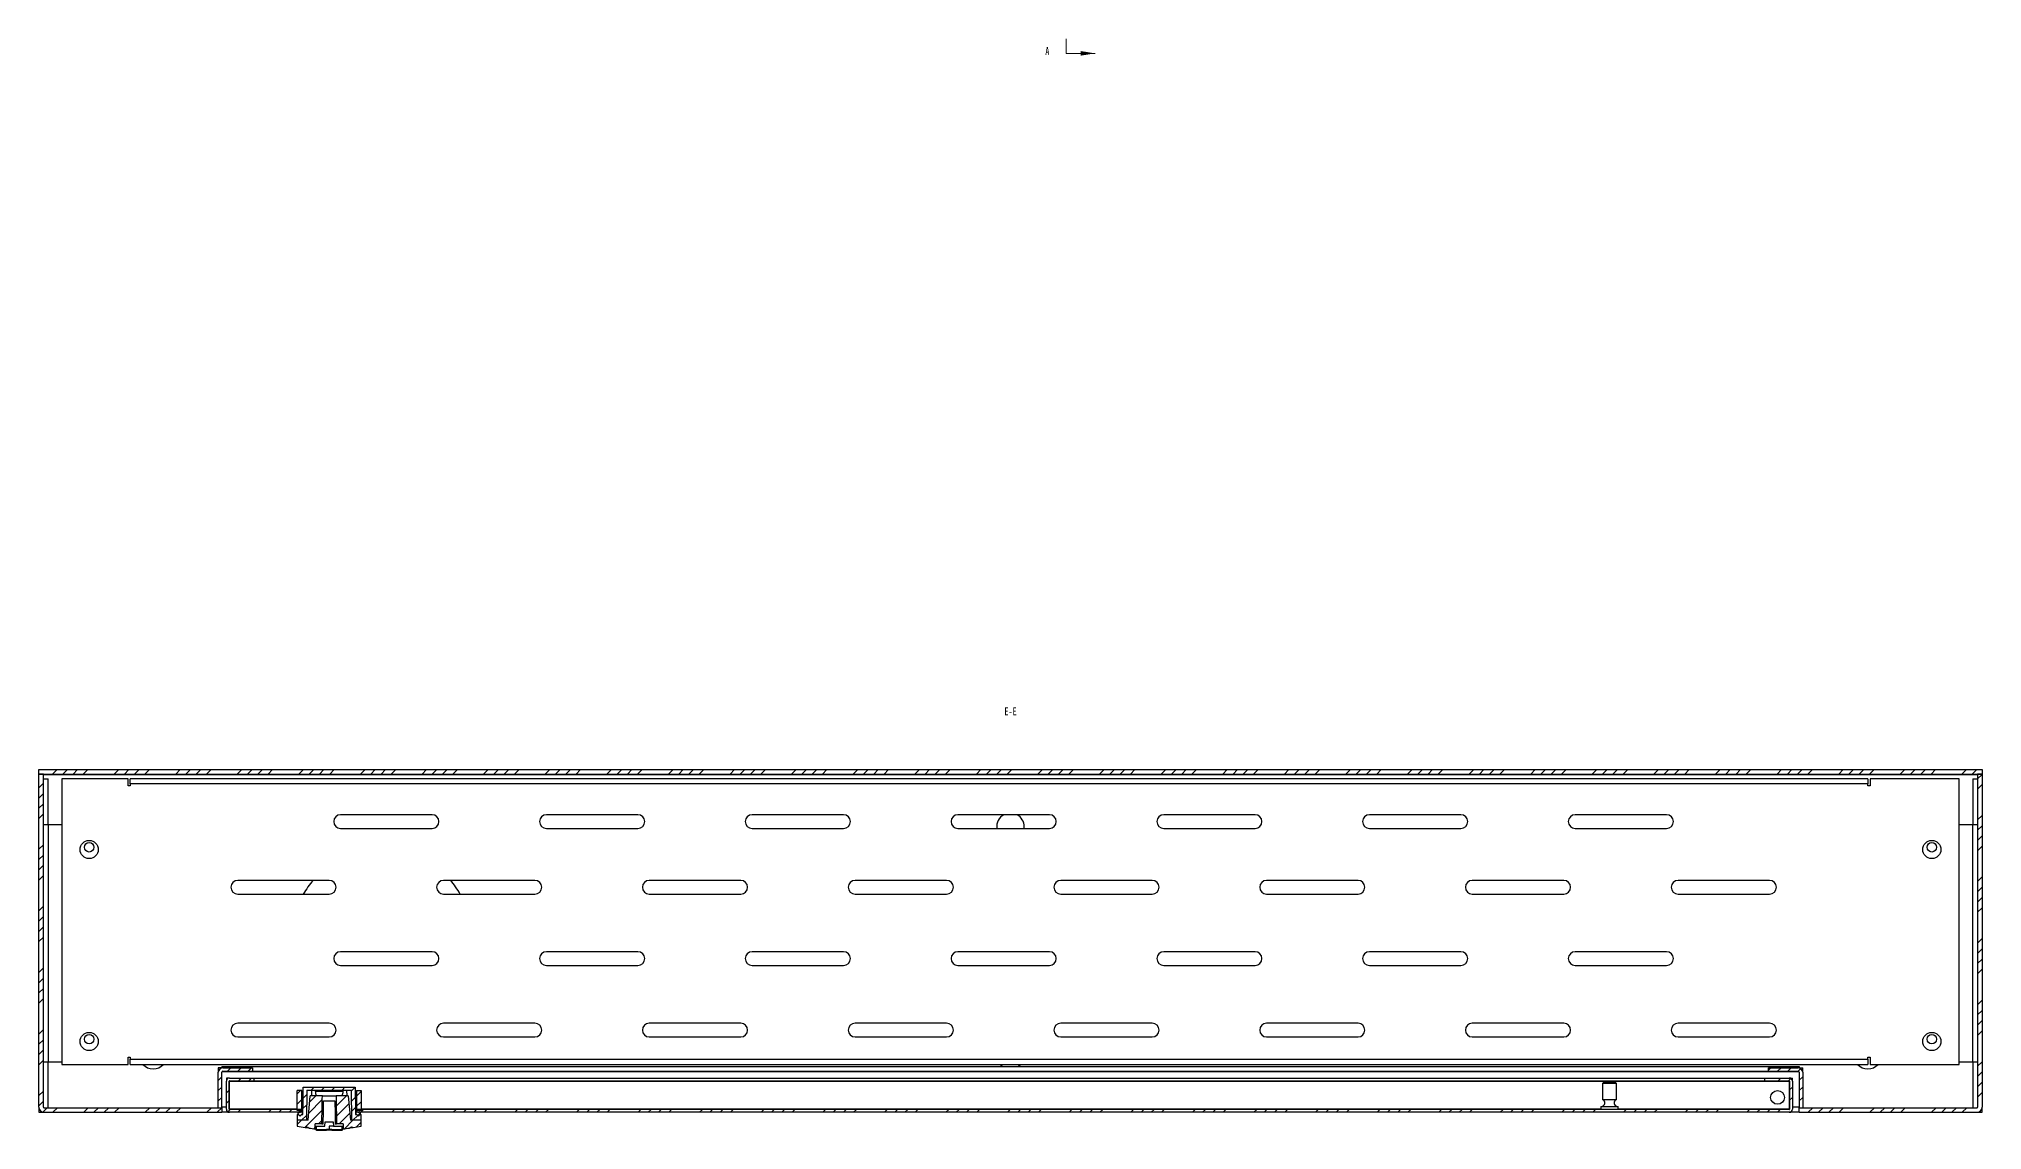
# Model space of a CAD drawing. Header units: millimetres. Extents: x -1281 to 3780, y -2005 to 2969.
# Drawn here: x -313 to 537, y -1190 to -713 of the extents above; entities that cross this region are included whole.
import ezdxf

# ---------------------------------------------------------------- set-up
doc = ezdxf.new("R2010")
doc.units = ezdxf.units.MM
doc.styles.add('SLDTEXTSTYLE0', font='TXT', dxfattribs={"width": 0.75})

msp = doc.modelspace()

# ---------------------------------------------------------------- hatches: boundary and pattern name
at = {"linetype": 'Continuous', "lineweight": 18}
h = msp.add_hatch(dxfattribs=at)
h.set_pattern_fill('ANSI34', angle=3e-322, style=0)
edge = h.paths.add_edge_path(flags=0)
edge.add_line((-310.8864, -1180.1176), (-310.8864, -1034.3176))
edge.add_line((-310.8864, -1034.3176), (-312.8864, -1034.3176))
edge.add_line((-312.8864, -1034.3176), (-312.8864, -1180.1176))
edge.add_arc((-310.6864, -1180.1176), 2.2, 180, 270)
edge.add_line((-310.6864, -1182.3176), (-232.8864, -1182.3176))
edge.add_line((-232.8864, -1182.3176), (-232.8864, -1180.3176))
edge.add_line((-232.8864, -1180.3176), (-310.6864, -1180.3176))
edge.add_arc((-310.6864, -1180.1176), 0.2, 180, 270, ccw=False)
h = msp.add_hatch(dxfattribs=at)
h.set_pattern_fill('ANSI34', angle=3e-322, style=0)
h.paths.add_polyline_path([(537.1136, -1034.3176), (537.1136, -1032.3176), (-312.8864, -1032.3176), (-312.8864, -1034.3176)], flags=0)
h = msp.add_hatch(dxfattribs=at)
h.set_pattern_fill('ANSI34', angle=3e-322, style=0)
edge = h.paths.add_edge_path(flags=0)
edge.add_line((537.1136, -1180.1176), (537.1136, -1034.3176))
edge.add_line((537.1136, -1034.3176), (535.1136, -1034.3176))
edge.add_line((535.1136, -1034.3176), (535.1136, -1180.1176))
edge.add_arc((534.9136, -1180.1176), 0.2, 270, 360, ccw=False)
edge.add_line((534.9136, -1180.3176), (457.1136, -1180.3176))
edge.add_line((457.1136, -1180.3176), (457.1136, -1182.3176))
edge.add_line((457.1136, -1182.3176), (534.9136, -1182.3176))
edge.add_arc((534.9136, -1180.1176), 2.2, 270, 360)
h = msp.add_hatch(dxfattribs=at)
h.set_pattern_fill('ANSI31', style=0)
edge = h.paths.add_edge_path(flags=0)
edge.add_line((-234.3864, -1164.8176), (-234.3864, -1180.3176))
edge.add_line((-234.3864, -1180.3176), (-232.8864, -1180.3176))
edge.add_line((-232.8864, -1180.3176), (-232.8864, -1164.8176))
edge.add_arc((-232.3864, -1164.8176), 0.5, 90, 180, ccw=False)
edge.add_line((-232.3864, -1164.3176), (-219.3864, -1164.3176))
edge.add_line((-219.3864, -1164.3176), (-219.3864, -1162.8176))
edge.add_line((-219.3864, -1162.8176), (-232.3864, -1162.8176))
edge.add_arc((-232.3864, -1164.8176), 2, 90, 180)
h = msp.add_hatch(dxfattribs=at)
h.set_pattern_fill('ANSI31', style=0)
edge = h.paths.add_edge_path(flags=0)
edge.add_line((457.1136, -1164.8176), (457.1136, -1180.3176))
edge.add_line((457.1136, -1180.3176), (458.6136, -1180.3176))
edge.add_line((458.6136, -1180.3176), (458.6136, -1164.8176))
edge.add_arc((456.6136, -1164.8176), 2, 0, 90)
edge.add_line((456.6136, -1162.8176), (443.6136, -1162.8176))
edge.add_line((443.6136, -1162.8176), (443.6136, -1164.3176))
edge.add_line((443.6136, -1164.3176), (456.6136, -1164.3176))
edge.add_arc((456.6136, -1164.8176), 0.5, 0, 90, ccw=False)
h = msp.add_hatch(dxfattribs=at)
h.set_pattern_fill('ANSI34', angle=3e-322, style=0)
edge = h.paths.add_edge_path(flags=0)
edge.add_line((-229.4864, -1182.3176), (-197.8864, -1182.3176))
edge.add_line((-197.8864, -1182.3176), (-197.8864, -1181.1176))
edge.add_line((-197.8864, -1181.1176), (-229.4864, -1181.1176))
edge.add_arc((-229.4864, -1180.9176), 0.2, 180, 270, ccw=False)
edge.add_line((-229.6864, -1180.9176), (-229.6864, -1168.7176))
edge.add_arc((-229.4864, -1168.7176), 0.2, 90, 180, ccw=False)
edge.add_line((-229.4864, -1168.5176), (-218.8864, -1168.5176))
edge.add_line((-218.8864, -1168.5176), (-218.8864, -1167.3176))
edge.add_line((-218.8864, -1167.3176), (-229.4864, -1167.3176))
edge.add_arc((-229.4864, -1168.7176), 1.4, 90, 180)
edge.add_line((-230.8864, -1168.7176), (-230.8864, -1180.9176))
edge.add_arc((-229.4864, -1180.9176), 1.4, 180, 270)
h = msp.add_hatch(dxfattribs=at)
h.set_pattern_fill('ANSI31', style=0)
edge = h.paths.add_edge_path(flags=0)
edge.add_line((-199.1364, -1183.3176), (-199.8864, -1183.3176))
edge.add_line((-199.8864, -1183.3176), (-199.8864, -1185.8176))
edge.add_line((-199.8864, -1185.8176), (-195.8502, -1185.8176))
edge.add_line((-195.8502, -1185.8176), (-195.6189, -1172.5676))
edge.add_line((-195.6189, -1172.5676), (-176.1538, -1172.5676))
edge.add_line((-176.1538, -1172.5676), (-175.9226, -1185.8176))
edge.add_line((-175.9226, -1185.8176), (-171.8864, -1185.8176))
edge.add_line((-171.8864, -1185.8176), (-171.8864, -1183.3176))
edge.add_line((-171.8864, -1183.3176), (-172.6364, -1183.3176))
edge.add_arc((-173.1364, -1183.3176), 0.5, 180, 360, ccw=False)
edge.add_line((-173.6364, -1183.3176), (-174.3864, -1183.3176))
edge.add_line((-174.3864, -1183.3176), (-174.4911, -1171.3176))
edge.add_line((-174.4911, -1171.3176), (-197.2817, -1171.3176))
edge.add_line((-197.2817, -1171.3176), (-197.3864, -1183.3176))
edge.add_line((-197.3864, -1183.3176), (-198.1364, -1183.3176))
edge.add_arc((-198.6364, -1183.3176), 0.5, 180, 360, ccw=False)
h = msp.add_hatch(dxfattribs=at)
h.set_pattern_fill('ANSI31', style=0)
h.paths.add_polyline_path([(-199.8864, -1181.5676), (-197.8864, -1181.5676), (-197.8864, -1172.8176), (-199.8864, -1172.8176)], flags=0)
h = msp.add_hatch(dxfattribs=at)
h.set_pattern_fill('ANSI34', angle=3e-322, style=0)
edge = h.paths.add_edge_path(flags=0)
edge.add_line((-173.8864, -1182.3176), (452.7136, -1182.3176))
edge.add_arc((452.7136, -1180.9176), 1.4, 270, 360)
edge.add_line((454.1136, -1180.9176), (454.1136, -1168.7176))
edge.add_arc((452.7136, -1168.7176), 1.4, 0, 90)
edge.add_line((452.7136, -1167.3176), (442.1136, -1167.3176))
edge.add_line((442.1136, -1167.3176), (442.1136, -1168.5176))
edge.add_line((442.1136, -1168.5176), (452.7136, -1168.5176))
edge.add_arc((452.7136, -1168.7176), 0.2, 0, 90, ccw=False)
edge.add_line((452.9136, -1168.7176), (452.9136, -1180.9176))
edge.add_arc((452.7136, -1180.9176), 0.2, 270, 360, ccw=False)
edge.add_line((452.7136, -1181.1176), (-173.8864, -1181.1176))
edge.add_line((-173.8864, -1181.1176), (-173.8864, -1182.3176))
h = msp.add_hatch(dxfattribs=at)
h.set_pattern_fill('ANSI31', style=0)
h.paths.add_polyline_path([(-171.8864, -1172.8176), (-173.8864, -1172.8176), (-173.8864, -1181.5676), (-171.8864, -1181.5676)], flags=0)
h = msp.add_hatch(dxfattribs=at)
h.set_pattern_fill('ANSI31', style=0)
edge = h.paths.add_edge_path(flags=0)
edge.add_arc((-185.8864, -1123.7176), 66.1, 262.3348067, 264.7068328)
edge.add_spline(control_points=[(-191.9842, -1189.5357), (-191.9756, -1188.7964), (-191.9671, -1188.057), (-191.9585, -1187.3176)], knot_values=[0.00035678, 0.00035678, 0.00035678, 0.00035678, 0.00257517, 0.00257517, 0.00257517, 0.00257517], weights=[1, 1, 1, 1], degree=3, periodic=0)
edge.add_line((-191.9585, -1187.3176), (-189.0999, -1187.3176))
edge.add_spline(control_points=[(-189.0999, -1187.3176), (-189.0657, -1185.2759), (-189.0312, -1183.2343), (-188.9962, -1181.1926), (-188.9613, -1179.1509), (-188.9259, -1177.1093), (-188.89, -1175.0676)], knot_values=[0, 0, 0, 0, 0.0061259, 0.0061259, 0.0061259, 0.0122518, 0.0122518, 0.0122518, 0.0122518], weights=[1, 1, 1, 1, 1, 1, 1], degree=3, periodic=0)
edge.add_line((-188.89, -1175.0676), (-194.1959, -1175.0676))
edge.add_line((-194.1959, -1175.0676), (-195.1364, -1185.8176))
edge.add_line((-195.1364, -1185.8176), (-199.8864, -1185.8176))
edge.add_line((-199.8864, -1185.8176), (-199.8864, -1187.9135))
edge.add_line((-199.8864, -1187.9135), (-199.8864, -1188.318))
edge.add_arc((-185.8864, -1123.7176), 66.1, 257.7721245, 260.8877713)
edge.add_arc((-196.2754, -1188.4897), 0.5, 260.8877713, 302.5854277)
edge.add_arc((-195.7368, -1189.3323), 0.5, 81.4622062, 122.585427, ccw=False)
edge.add_arc((-185.8864, -1123.7176), 65.85, 261.4622066, 261.7603721)
edge.add_arc((-195.3952, -1189.3827), 0.5, 40.6370568, 81.7602928, ccw=False)
edge.add_arc((-194.6364, -1188.7314), 0.5, 220.6372446, 262.3348067)
h = msp.add_hatch(dxfattribs=at)
h.set_pattern_fill('ANSI31', style=0)
edge = h.paths.add_edge_path(flags=0)
edge.add_line((-182.6729, -1187.3176), (-179.8143, -1187.3176))
edge.add_spline(control_points=[(-179.8143, -1187.3176), (-179.8057, -1188.0571), (-179.7972, -1188.7966), (-179.7887, -1189.5361)], knot_values=[0.01000067, 0.01000067, 0.01000067, 0.01000067, 0.01221928, 0.01221928, 0.01221928, 0.01221928], weights=[1, 1, 1, 1], degree=3, periodic=0)
edge.add_arc((-185.8864, -1123.7176), 66.1, 275.2930166, 277.6651933)
edge.add_arc((-177.1364, -1188.7314), 0.5, 277.6651933, 319.3627944)
edge.add_arc((-176.3775, -1189.3827), 0.5, 98.2396562, 139.3629042, ccw=False)
edge.add_arc((-185.8864, -1123.7176), 65.85, 278.2396283, 278.5377934)
edge.add_arc((-176.036, -1189.3323), 0.5, 57.414573, 98.5377937, ccw=False)
edge.add_arc((-175.4974, -1188.4897), 0.5, 237.4145723, 279.1122287)
edge.add_arc((-185.8864, -1123.7176), 66.1, 279.1122287, 282.2278755)
edge.add_line((-171.8864, -1188.318), (-171.8864, -1185.8176))
edge.add_line((-171.8864, -1185.8176), (-176.6364, -1185.8176))
edge.add_line((-176.6364, -1185.8176), (-177.5769, -1175.0676))
edge.add_line((-177.5769, -1175.0676), (-182.8828, -1175.0676))
edge.add_spline(control_points=[(-182.8828, -1175.0676), (-182.8472, -1177.0904), (-182.8122, -1179.1133), (-182.7775, -1181.1361), (-182.7422, -1183.1966), (-182.7074, -1185.2571), (-182.6729, -1187.3176)], knot_values=[0, 0, 0, 0, 0.00606942, 0.00606942, 0.00606942, 0.0122518, 0.0122518, 0.0122518, 0.0122518], weights=[1, 1, 1, 1, 1, 1, 1], degree=3, periodic=0)
h = msp.add_hatch(dxfattribs=at)
h.set_pattern_fill('ANSI31', style=0)
edge = h.paths.add_edge_path(flags=0)
edge.add_line((-199.4364, -1182.3176), (-199.6364, -1182.3176))
edge.add_line((-199.6364, -1182.3176), (-199.6364, -1183.3176))
edge.add_line((-199.6364, -1183.3176), (-199.1364, -1183.3176))
edge.add_arc((-198.6364, -1183.3176), 0.5, 180, 360)
edge.add_line((-198.1364, -1183.3176), (-197.5114, -1183.3176))
edge.add_line((-197.5114, -1183.3176), (-197.5114, -1182.3176))
edge.add_line((-197.5114, -1182.3176), (-197.8364, -1182.3176))
edge.add_line((-197.8364, -1182.3176), (-198.1364, -1182.0176))
edge.add_line((-198.1364, -1182.0176), (-198.4364, -1182.3176))
edge.add_line((-198.4364, -1182.3176), (-198.8364, -1182.3176))
edge.add_line((-198.8364, -1182.3176), (-199.1364, -1182.0176))
edge.add_line((-199.1364, -1182.0176), (-199.4364, -1182.3176))
h = msp.add_hatch(dxfattribs=at)
h.set_pattern_fill('ANSI31', style=0)
edge = h.paths.add_edge_path(flags=0)
edge.add_spline(control_points=[(-191.2407, -1189.8176), (-191.2563, -1189.8176), (-191.272, -1189.8158), (-191.287, -1189.812), (-191.3035, -1189.8078), (-191.3196, -1189.8013), (-191.3338, -1189.7921), (-191.3442, -1189.7854), (-191.3539, -1189.7771), (-191.3616, -1189.7674), (-191.3672, -1189.7604), (-191.3718, -1189.7525), (-191.375, -1189.7441), (-191.3782, -1189.7357), (-191.3799, -1189.7266), (-191.3799, -1189.7176)], knot_values=[0, 0, 0, 0, 0.00004665, 0.00004665, 0.00004665, 0.00009767, 0.00009767, 0.00009767, 0.00013494, 0.00013494, 0.00013494, 0.00016171, 0.00016171, 0.00016171, 0.00018869, 0.00018869, 0.00018869, 0.00018869], weights=[1, 1, 1, 1, 1, 1, 1, 1, 1, 1, 1, 1, 1, 1, 1, 1], degree=3, periodic=0)
edge.add_line((-191.3799, -1189.7176), (-191.3799, -1188.3176))
edge.add_line((-191.3799, -1188.3176), (-191.788, -1188.3176))
edge.add_line((-191.788, -1188.3176), (-191.788, -1189.7176))
edge.add_spline(control_points=[(-191.788, -1189.7176), (-191.788, -1189.7542), (-191.781, -1189.7913), (-191.7681, -1189.8255), (-191.7553, -1189.8596), (-191.7365, -1189.8918), (-191.7139, -1189.9204), (-191.6834, -1189.9589), (-191.6453, -1189.9919), (-191.6041, -1190.0185), (-191.5489, -1190.0541), (-191.4864, -1190.0796), (-191.4227, -1190.0956), (-191.3634, -1190.1105), (-191.3018, -1190.1176), (-191.2407, -1190.1176)], knot_values=[0, 0, 0, 0, 0.0001097, 0.0001097, 0.0001097, 0.00021867, 0.00021867, 0.00021867, 0.00036602, 0.00036602, 0.00036602, 0.00056376, 0.00056376, 0.00056376, 0.00074681, 0.00074681, 0.00074681, 0.00074681], weights=[1, 1, 1, 1, 1, 1, 1, 1, 1, 1, 1, 1, 1, 1, 1, 1], degree=3, periodic=0)
edge.add_line((-191.2407, -1190.1176), (-187.0864, -1190.1176))
edge.add_line((-187.0864, -1190.1176), (-187.0864, -1189.8176))
edge.add_line((-187.0864, -1189.8176), (-191.2407, -1189.8176))
h = msp.add_hatch(dxfattribs=at)
h.set_pattern_fill('ANSI31', style=0)
edge = h.paths.add_edge_path(flags=0)
edge.add_line((-179.9848, -1188.3176), (-180.3928, -1188.3176))
edge.add_line((-180.3928, -1188.3176), (-180.3928, -1189.7176))
edge.add_spline(control_points=[(-180.3928, -1189.7176), (-180.3928, -1189.724), (-180.3937, -1189.7305), (-180.3954, -1189.7367), (-180.3977, -1189.7454), (-180.4017, -1189.7538), (-180.4068, -1189.7613), (-180.4131, -1189.7707), (-180.4211, -1189.7789), (-180.43, -1189.7858), (-180.4419, -1189.7949), (-180.4555, -1189.802), (-180.4696, -1189.8071), (-180.4895, -1189.8142), (-180.5109, -1189.8176), (-180.532, -1189.8176)], knot_values=[0, 0, 0, 0, 0.00001923, 0.00001923, 0.00001923, 0.00004657, 0.00004657, 0.00004657, 0.00008054, 0.00008054, 0.00008054, 0.00012588, 0.00012588, 0.00012588, 0.00019013, 0.00019013, 0.00019013, 0.00019013], weights=[1, 1, 1, 1, 1, 1, 1, 1, 1, 1, 1, 1, 1, 1, 1, 1], degree=3, periodic=0)
edge.add_line((-180.532, -1189.8176), (-184.6864, -1189.8176))
edge.add_line((-184.6864, -1189.8176), (-184.6864, -1190.1176))
edge.add_line((-184.6864, -1190.1176), (-180.532, -1190.1176))
edge.add_spline(control_points=[(-180.532, -1190.1176), (-180.4492, -1190.1176), (-180.3649, -1190.1044), (-180.2869, -1190.0764), (-180.2321, -1190.0567), (-180.1792, -1190.0291), (-180.1332, -1189.9933), (-180.0976, -1189.9658), (-180.0655, -1189.9326), (-180.0405, -1189.8952), (-180.0201, -1189.8644), (-180.004, -1189.83), (-179.9947, -1189.7943), (-179.9882, -1189.7693), (-179.9848, -1189.7434), (-179.9848, -1189.7176)], knot_values=[0, 0, 0, 0, 0.00024854, 0.00024854, 0.00024854, 0.00042248, 0.00042248, 0.00042248, 0.0005566, 0.0005566, 0.0005566, 0.00066657, 0.00066657, 0.00066657, 0.00074275, 0.00074275, 0.00074275, 0.00074275], weights=[1, 1, 1, 1, 1, 1, 1, 1, 1, 1, 1, 1, 1, 1, 1, 1], degree=3, periodic=0)
edge.add_line((-179.9848, -1189.7176), (-179.9848, -1188.3176))
h = msp.add_hatch(dxfattribs=at)
h.set_pattern_fill('ANSI31', style=0)
edge = h.paths.add_edge_path(flags=0)
edge.add_line((-172.6364, -1183.3176), (-172.1364, -1183.3176))
edge.add_line((-172.1364, -1183.3176), (-172.1364, -1182.3176))
edge.add_line((-172.1364, -1182.3176), (-172.3364, -1182.3176))
edge.add_line((-172.3364, -1182.3176), (-172.6364, -1182.0176))
edge.add_line((-172.6364, -1182.0176), (-172.9364, -1182.3176))
edge.add_line((-172.9364, -1182.3176), (-173.3364, -1182.3176))
edge.add_line((-173.3364, -1182.3176), (-173.6364, -1182.0176))
edge.add_line((-173.6364, -1182.0176), (-173.9364, -1182.3176))
edge.add_line((-173.9364, -1182.3176), (-174.2614, -1182.3176))
edge.add_line((-174.2614, -1182.3176), (-174.2614, -1183.3176))
edge.add_line((-174.2614, -1183.3176), (-173.6364, -1183.3176))
edge.add_arc((-173.1364, -1183.3176), 0.5, 180, 360)

# ---------------------------------------------------------------- linework, layer by layer
at = {"color": 7, "linetype": 'Continuous', "lineweight": 18}
for q in [(136.3985, -712.583), (149.0985, -718.933)]:
    msp.add_line((136.3985, -718.933), q, dxfattribs=at)
at = {"color": 7, "linetype": 'Continuous'}
for p, q in [((-312.8864, -1034.3176), (-312.8864, -1032.3176)), ((-312.8864, -1032.3176), (537.1136, -1032.3176)), ((-312.8864, -1034.3176), (537.1136, -1034.3176)), ((-310.8864, -1034.3176), (-312.8864, -1034.3176)), ((-312.8864, -1180.1176), (-312.8864, -1034.3176)), ((-310.8864, -1180.1176), (-310.8864, -1034.3176)), ((-310.8864, -1036.3176), (-308.8864, -1036.3176)), ((-308.8864, -1056.3176), (-308.8864, -1036.3176)), ((-302.8864, -1036.3176), (-302.8864, -1161.3176)), ((-273.8864, -1036.3176), (-302.8864, -1036.3176)), ((-273.8864, -1039.5176), (-273.8864, -1036.3176)), ((-272.8864, -1038.5176), (-272.8864, -1036.3176)), ((487.1136, -1036.3176), (-272.8864, -1036.3176)), ((487.1136, -1036.3176), (487.1136, -1038.5176)), ((488.1136, -1036.3176), (488.1136, -1039.5176)), ((527.1136, -1036.3176), (488.1136, -1036.3176)), ((527.1136, -1161.3176), (527.1136, -1036.3176)), ((533.1136, -1036.3176), (535.1136, -1036.3176)), ((533.1136, -1036.3176), (533.1136, -1056.3176)), ((535.1136, -1034.3176), (535.1136, -1180.1176)), ((537.1136, -1034.3176), (535.1136, -1034.3176)), ((537.1136, -1032.3176), (537.1136, -1034.3176)), ((537.1136, -1034.3176), (537.1136, -1180.1176)), ((-272.8864, -1039.5176), (-273.8864, -1039.5176)), ((487.1136, -1038.5176), (-272.8864, -1038.5176)), ((-272.8864, -1038.5176), (-272.8864, -1039.5176)), ((487.1136, -1039.5176), (487.1136, -1038.5176)), ((488.1136, -1039.5176), (487.1136, -1039.5176)), ((-140.8864, -1052.0676), (-180.8864, -1052.0676)), ((-50.8864, -1052.0676), (-90.8864, -1052.0676)), ((39.1136, -1052.0676), (-0.8864, -1052.0676)), ((129.1136, -1052.0676), (89.1136, -1052.0676)), ((219.1136, -1052.0676), (179.1136, -1052.0676)), ((309.1136, -1052.0676), (269.1136, -1052.0676)), ((399.1136, -1052.0676), (359.1136, -1052.0676)), ((-310.8864, -1056.3176), (-308.6864, -1056.3176)), ((-308.6864, -1160.3176), (-308.6864, -1056.3176)), ((-308.6864, -1056.3176), (-302.8864, -1056.3176)), ((-180.8864, -1058.0676), (-140.8864, -1058.0676)), ((-90.8864, -1058.0676), (-50.8864, -1058.0676)), ((-0.8864, -1058.0676), (39.1136, -1058.0676)), ((89.1136, -1058.0676), (129.1136, -1058.0676)), ((118.0665, -1058.0676), (118.1136, -1057.3176)), ((179.1136, -1058.0676), (219.1136, -1058.0676)), ((269.1136, -1058.0676), (309.1136, -1058.0676)), ((359.1136, -1058.0676), (399.1136, -1058.0676)), ((527.1136, -1056.3176), (532.9136, -1056.3176)), ((532.9136, -1056.3176), (532.9136, -1160.3176)), ((532.9136, -1056.3176), (535.1136, -1056.3176)), ((-185.8864, -1080.8176), (-225.8864, -1080.8176)), ((-225.8864, -1086.8176), (-185.8864, -1086.8176)), ((-95.8864, -1080.8176), (-135.8864, -1080.8176)), ((-135.8864, -1086.8176), (-95.8864, -1086.8176)), ((-5.8864, -1080.8176), (-45.8864, -1080.8176)), ((-45.8864, -1086.8176), (-5.8864, -1086.8176)), ((84.1136, -1080.8176), (44.1136, -1080.8176)), ((44.1136, -1086.8176), (84.1136, -1086.8176)), ((174.1136, -1080.8176), (134.1136, -1080.8176)), ((134.1136, -1086.8176), (174.1136, -1086.8176)), ((264.1136, -1080.8176), (224.1136, -1080.8176)), ((224.1136, -1086.8176), (264.1136, -1086.8176)), ((354.1136, -1080.8176), (314.1136, -1080.8176)), ((314.1136, -1086.8176), (354.1136, -1086.8176)), ((444.1136, -1080.8176), (404.1136, -1080.8176)), ((404.1136, -1086.8176), (444.1136, -1086.8176)), ((-140.8864, -1112.0676), (-180.8864, -1112.0676)), ((-50.8864, -1112.0676), (-90.8864, -1112.0676)), ((39.1136, -1112.0676), (-0.8864, -1112.0676)), ((129.1136, -1112.0676), (89.1136, -1112.0676)), ((219.1136, -1112.0676), (179.1136, -1112.0676)), ((309.1136, -1112.0676), (269.1136, -1112.0676)), ((399.1136, -1112.0676), (359.1136, -1112.0676)), ((-180.8864, -1118.0676), (-140.8864, -1118.0676)), ((-90.8864, -1118.0676), (-50.8864, -1118.0676)), ((-0.8864, -1118.0676), (39.1136, -1118.0676)), ((89.1136, -1118.0676), (129.1136, -1118.0676)), ((179.1136, -1118.0676), (219.1136, -1118.0676)), ((269.1136, -1118.0676), (309.1136, -1118.0676)), ((359.1136, -1118.0676), (399.1136, -1118.0676)), ((-185.8864, -1143.3176), (-225.8864, -1143.3176)), ((-95.8864, -1143.3176), (-135.8864, -1143.3176)), ((-5.8864, -1143.3176), (-45.8864, -1143.3176)), ((84.1136, -1143.3176), (44.1136, -1143.3176)), ((174.1136, -1143.3176), (134.1136, -1143.3176)), ((264.1136, -1143.3176), (224.1136, -1143.3176)), ((354.1136, -1143.3176), (314.1136, -1143.3176)), ((444.1136, -1143.3176), (404.1136, -1143.3176)), ((-225.8864, -1149.3176), (-185.8864, -1149.3176)), ((-135.8864, -1149.3176), (-95.8864, -1149.3176)), ((-45.8864, -1149.3176), (-5.8864, -1149.3176)), ((44.1136, -1149.3176), (84.1136, -1149.3176)), ((134.1136, -1149.3176), (174.1136, -1149.3176)), ((224.1136, -1149.3176), (264.1136, -1149.3176)), ((314.1136, -1149.3176), (354.1136, -1149.3176)), ((404.1136, -1149.3176), (444.1136, -1149.3176)), ((-308.6864, -1160.3176), (-310.8864, -1160.3176)), ((-308.8864, -1180.3176), (-308.8864, -1160.3176)), ((-302.8864, -1160.3176), (-308.6864, -1160.3176)), ((-302.8864, -1161.3176), (-273.8864, -1161.3176)), ((-273.8864, -1158.1176), (-272.8864, -1158.1176)), ((-273.8864, -1161.3176), (-273.8864, -1158.1176)), ((-272.8864, -1158.1176), (-272.8864, -1159.1176)), ((-272.8864, -1159.1176), (487.1136, -1159.1176)), ((-272.8864, -1161.3176), (-272.8864, -1159.1176)), ((-272.8864, -1161.3176), (487.1136, -1161.3176)), ((-232.8864, -1162.8176), (-234.3864, -1162.8176)), ((-234.3864, -1162.8176), (-234.3864, -1164.8176)), ((-232.8864, -1162.3176), (-232.8864, -1162.8176)), ((-232.8864, -1162.3176), (457.1136, -1162.3176)), ((-232.8864, -1162.8811), (-232.8864, -1162.8176)), ((-232.3864, -1162.8176), (-219.3864, -1162.8176)), ((-232.3864, -1164.3176), (-219.3864, -1164.3176)), ((-219.3864, -1162.8176), (-219.3864, -1164.3176)), ((-219.3864, -1164.3176), (443.6136, -1164.3176)), ((443.6136, -1164.3176), (443.6136, -1162.8176)), ((443.6136, -1162.8176), (456.6136, -1162.8176)), ((443.6136, -1164.3176), (456.6136, -1164.3176)), ((457.1136, -1162.3176), (457.1136, -1162.8811)), ((457.1136, -1162.8176), (458.6136, -1162.8176)), ((458.6136, -1164.8176), (458.6136, -1162.8176)), ((487.1136, -1158.1176), (488.1136, -1158.1176)), ((487.1136, -1159.1176), (487.1136, -1158.1176)), ((487.1136, -1159.1176), (487.1136, -1161.3176)), ((488.1136, -1158.1176), (488.1136, -1161.3176)), ((488.1136, -1161.3176), (527.1136, -1161.3176)), ((532.9136, -1160.3176), (527.1136, -1160.3176)), ((535.1136, -1160.3176), (532.9136, -1160.3176)), ((533.1136, -1160.3176), (533.1136, -1180.3176)), ((-234.3864, -1180.3176), (-234.3864, -1164.8176)), ((-232.8864, -1180.3176), (-232.8864, -1164.8176)), ((-229.6864, -1167.3176), (-230.8864, -1167.3176)), ((-230.8864, -1167.3176), (-230.8864, -1168.7176)), ((-230.8864, -1180.9176), (-230.8864, -1168.7176)), ((-229.6864, -1167.332), (-229.6864, -1167.3176)), ((-229.6864, -1180.9176), (-229.6864, -1168.7176)), ((-229.4864, -1167.3176), (-218.8864, -1167.3176)), ((-229.4864, -1168.5176), (-218.8864, -1168.5176)), ((-229.4864, -1168.5176), (-229.4864, -1168.7176)), ((-229.4864, -1168.7176), (452.7136, -1168.7176)), ((-229.4864, -1180.9176), (-229.4864, -1168.7176)), ((-218.8864, -1167.3176), (-218.8864, -1168.5176)), ((-218.8864, -1167.3176), (442.1136, -1167.3176)), ((-218.8864, -1168.5176), (442.1136, -1168.5176)), ((-199.8864, -1181.5676), (-199.8864, -1172.8176)), ((-197.8864, -1172.8176), (-199.8864, -1172.8176)), ((-197.8864, -1181.5676), (-197.8864, -1172.8176)), ((-197.2817, -1171.3176), (-174.4911, -1171.3176)), ((-195.6189, -1172.5676), (-195.8502, -1185.8176)), ((-195.6189, -1172.5676), (-176.1539, -1172.5676)), ((-175.9226, -1185.8176), (-176.1539, -1172.5676)), ((-173.8864, -1172.8176), (-173.8864, -1181.5676)), ((-173.8864, -1172.8176), (-171.8864, -1172.8176)), ((-171.8864, -1172.8176), (-171.8864, -1181.5676)), ((371.685, -1169.1176), (371.1136, -1169.689)), ((371.1136, -1169.689), (371.1136, -1176.7176)), ((377.1136, -1169.689), (371.1136, -1169.689)), ((376.5422, -1169.1176), (371.685, -1169.1176)), ((377.1136, -1169.689), (376.5422, -1169.1176)), ((377.1136, -1176.7176), (377.1136, -1169.689)), ((442.1136, -1168.5176), (442.1136, -1167.3176)), ((442.1136, -1167.3176), (452.7136, -1167.3176)), ((442.1136, -1168.5176), (452.7136, -1168.5176)), ((452.7136, -1168.7176), (452.7136, -1168.5176)), ((452.7136, -1168.7176), (452.7136, -1180.9176)), ((452.9136, -1167.3176), (454.1136, -1167.3176)), ((452.9136, -1167.3176), (452.9136, -1167.332)), ((452.9136, -1168.7176), (452.9136, -1180.9176)), ((454.1136, -1168.7176), (454.1136, -1167.3176)), ((454.1136, -1168.7176), (454.1136, -1180.9176)), ((457.1136, -1164.8176), (457.1136, -1180.3176)), ((458.6136, -1164.8176), (458.6136, -1180.3176)), ((-312.8864, -1180.1176), (-312.8864, -1182.3176)), ((-310.6864, -1180.3176), (-232.8864, -1180.3176)), ((-234.3864, -1180.3176), (-232.8864, -1180.3176)), ((-232.8864, -1180.3176), (-232.8864, -1182.3176)), ((-229.4864, -1180.9176), (-229.4864, -1181.1176)), ((-197.8864, -1181.1176), (-229.4864, -1181.1176)), ((-197.8864, -1181.1176), (-197.8864, -1182.3176)), ((-197.3672, -1181.1176), (-197.8864, -1181.1176)), ((-195.1364, -1185.8176), (-194.1959, -1175.0676)), ((-188.89, -1175.0676), (-194.1959, -1175.0676)), ((-192.041, -1173.0676), (-179.7318, -1173.0676)), ((-188.89, -1175.0676), (-182.8828, -1175.0676)), ((-188.3864, -1177.3176), (-183.3864, -1177.3176)), ((-177.5769, -1175.0676), (-182.8828, -1175.0676)), ((-177.5769, -1175.0676), (-176.6364, -1185.8176)), ((-173.8864, -1181.1176), (-174.4056, -1181.1176)), ((-173.8864, -1182.3176), (-173.8864, -1181.1176)), ((452.7136, -1181.1176), (-173.8864, -1181.1176)), ((370.2736, -1179.7176), (370.2736, -1181.1176)), ((370.2736, -1179.7176), (375.5845, -1179.7176)), ((371.1136, -1176.7176), (375.2628, -1176.7176)), ((375.2628, -1176.7176), (377.1136, -1176.7176)), ((375.5845, -1179.7176), (377.9536, -1179.7176)), ((377.9536, -1181.1176), (377.9536, -1179.7176)), ((452.7136, -1181.1176), (452.7136, -1180.9176)), ((457.1136, -1180.3176), (458.6136, -1180.3176)), ((457.1136, -1182.3176), (457.1136, -1180.3176)), ((457.1136, -1180.3176), (534.9136, -1180.3176)), ((537.1136, -1182.3176), (537.1136, -1180.1176)), ((-312.8864, -1182.3176), (-310.6864, -1182.3176)), ((-310.6864, -1182.3176), (-232.8864, -1182.3176)), ((-229.4864, -1182.3176), (-232.8864, -1182.3176)), ((-197.8864, -1182.3176), (-229.4864, -1182.3176)), ((-197.8864, -1181.5676), (-199.8864, -1181.5676)), ((-199.8864, -1183.3176), (-199.1364, -1183.3176)), ((-199.8864, -1183.3176), (-199.8864, -1185.8176)), ((-199.8864, -1185.8176), (-199.8864, -1187.9135)), ((-195.1364, -1185.8176), (-199.8864, -1185.8176)), ((-195.8502, -1185.8176), (-199.8864, -1185.8176)), ((-199.8864, -1187.9135), (-199.8864, -1188.318)), ((-199.6364, -1182.3176), (-199.6364, -1183.3176)), ((-199.6364, -1182.3176), (-199.4364, -1182.3176)), ((-199.6364, -1183.3176), (-199.1364, -1183.3176)), ((-199.1364, -1182.0176), (-199.4364, -1182.3176)), ((-198.8364, -1182.3176), (-199.1364, -1182.0176)), ((-198.8364, -1182.3176), (-198.4364, -1182.3176)), ((-198.1364, -1182.0176), (-198.4364, -1182.3176)), ((-197.8364, -1182.3176), (-198.1364, -1182.0176)), ((-198.1364, -1183.3176), (-197.5114, -1183.3176)), ((-198.1364, -1183.3176), (-197.3864, -1183.3176)), ((-197.8364, -1182.3176), (-197.5114, -1182.3176)), ((-197.5114, -1183.3176), (-197.5114, -1182.3176)), ((-197.5114, -1182.3176), (-197.4354, -1182.3176)), ((-191.7266, -1189.5588), (-191.9842, -1189.5357)), ((-191.9841, -1189.5359), (-191.9585, -1187.3176)), ((-189.0999, -1187.3176), (-191.9585, -1187.3176)), ((-191.788, -1188.3176), (-191.3799, -1188.3176)), ((-191.788, -1189.7176), (-191.788, -1188.3176)), ((-191.3799, -1189.7176), (-191.3799, -1188.3176)), ((-191.3799, -1188.3176), (-187.7864, -1188.3176)), ((-191.2407, -1189.8176), (-187.0864, -1189.8176)), ((-189.0999, -1187.3176), (-188.4737, -1187.3176)), ((-187.7864, -1188.3176), (-187.6289, -1186.5176)), ((-187.6289, -1186.5176), (-184.1439, -1186.5176)), ((-187.0864, -1189.8176), (-187.0864, -1190.1176)), ((-184.6864, -1189.8176), (-187.0864, -1189.8176)), ((-183.9864, -1188.3176), (-185.8864, -1188.3176)), ((-185.8864, -1188.3176), (-185.8864, -1189.7176)), ((-185.8864, -1189.7176), (-185.8864, -1189.8176)), ((-184.6864, -1190.1176), (-184.6864, -1189.8176)), ((-184.6864, -1189.8176), (-180.5321, -1189.8176)), ((-184.1439, -1186.5176), (-183.9864, -1188.3176)), ((-183.9864, -1188.3176), (-180.3928, -1188.3176)), ((-183.2991, -1187.3176), (-182.6729, -1187.3176)), ((-179.8143, -1187.3176), (-182.6729, -1187.3176)), ((-180.3928, -1188.3176), (-180.3928, -1189.7176)), ((-180.3928, -1188.3176), (-179.9848, -1188.3176)), ((-179.7884, -1189.5357), (-180.0432, -1189.5585)), ((-179.9848, -1188.3176), (-179.9848, -1189.7176)), ((-179.8143, -1187.3176), (-179.7887, -1189.5361)), ((-171.8864, -1185.8176), (-176.6364, -1185.8176)), ((-175.9522, -1188.9397), (-175.998, -1188.9467)), ((-171.8864, -1185.8176), (-175.9226, -1185.8176)), ((-174.3864, -1183.3176), (-173.6364, -1183.3176)), ((-174.3506, -1182.3176), (-174.2614, -1182.3176)), ((-174.2614, -1182.3176), (-174.2614, -1183.3176)), ((-174.2614, -1182.3176), (-173.9364, -1182.3176)), ((-174.2614, -1183.3176), (-173.6364, -1183.3176)), ((-173.6364, -1182.0176), (-173.9364, -1182.3176)), ((-171.8864, -1181.5676), (-173.8864, -1181.5676)), ((452.7136, -1182.3176), (-173.8864, -1182.3176)), ((-173.3364, -1182.3176), (-173.6364, -1182.0176)), ((-173.3364, -1182.3176), (-172.9364, -1182.3176)), ((-172.6364, -1182.0176), (-172.9364, -1182.3176)), ((-172.3364, -1182.3176), (-172.6364, -1182.0176)), ((-172.6364, -1183.3176), (-172.1364, -1183.3176)), ((-172.6364, -1183.3176), (-171.8864, -1183.3176)), ((-172.3364, -1182.3176), (-172.1364, -1182.3176)), ((-172.1364, -1183.3176), (-172.1364, -1182.3176)), ((-171.8864, -1185.8176), (-171.8864, -1183.3176)), ((-171.8864, -1188.318), (-171.8864, -1185.8176)), ((457.1136, -1182.3176), (452.7136, -1182.3176)), ((457.1136, -1182.3176), (534.9136, -1182.3176)), ((534.9136, -1182.3176), (537.1136, -1182.3176)), ((-191.2407, -1190.1176), (-187.0864, -1190.1176)), ((-184.6864, -1190.1176), (-187.0864, -1190.1176)), ((-184.6864, -1190.1176), (-180.5321, -1190.1176))]:
    msp.add_line(p, q, dxfattribs=at)
at = {"color": 8, "linetype": 'Continuous'}
for p, q in [((-310.8864, -1034.5176), (535.1136, -1034.5176)), ((-232.7864, -1164.5176), (457.0136, -1164.5176)), ((-193.6262, -1172.5676), (-193.6698, -1175.0676)), ((-178.103, -1175.0676), (-178.1466, -1172.5676)), ((-230.8864, -1180.1176), (-232.8864, -1180.1176)), ((-229.4864, -1180.1176), (-229.6864, -1180.1176)), ((-199.8864, -1180.9176), (-229.4864, -1180.9176)), ((-197.3654, -1180.9176), (-197.8864, -1180.9176)), ((-173.8864, -1180.9176), (-174.4073, -1180.9176)), ((370.2736, -1180.9176), (-171.8864, -1180.9176)), ((452.7136, -1180.9176), (377.9536, -1180.9176)), ((452.9136, -1180.1176), (452.7136, -1180.1176)), ((457.1136, -1180.1176), (454.1136, -1180.1176))]:
    msp.add_line(p, q, dxfattribs=at)
at = {"color": 7, "linetype": 'Continuous', "flags": 128}
for points in [[(107.6415, -1161.3176), (108.2891, -1161.9407), (108.797, -1162.3176)], [(115.4302, -1162.3176), (116.4874, -1161.4249), (116.5857, -1161.3176)], [(-197.3864, -1183.3176), (-197.334, -1177.3176), (-197.2817, -1171.3176)], [(-174.4911, -1171.3176), (-174.4644, -1174.3727), (-174.4251, -1178.8811), (-174.3864, -1183.3176)], [(-188.4737, -1187.3176), (-188.4247, -1181.7092), (-188.3864, -1177.3176)], [(-183.3864, -1177.3176), (-183.3376, -1182.9092), (-183.2991, -1187.3176)]]:
    msp.add_lwpolyline(points, dxfattribs=at)
at = {"color": 7, "linetype": 'Continuous'}
for centre, radius in [((-290.8864, -1067.3176), 4), ((-290.8864, -1066.3176), 2.1), ((515.1136, -1067.3176), 4), ((515.1136, -1066.3176), 2.1), ((-290.8864, -1151.3176), 4), ((515.1136, -1151.3176), 4), ((-290.8864, -1150.3176), 2.1), ((515.1136, -1150.3176), 2.1), ((447.6136, -1175.8176), 3)]:
    msp.add_circle(centre, radius, dxfattribs=at)
for centre, radius, start, end in [((-180.8864, -1055.0676), 3, 90, 270), ((-140.8864, -1055.0676), 3, 270, 90), ((-90.8864, -1055.0676), 3, 90, 270), ((-50.8864, -1055.0676), 3, 270, 90), ((-0.8864, -1055.0676), 3, 90, 270), ((39.1136, -1055.0676), 3, 270, 90), ((89.1136, -1055.0676), 3, 90, 270), ((112.1136, -1057.3176), 6, 118.9550244, 187.1807558), ((112.1136, -1057.3176), 6, 0, 61.0449756), ((129.1136, -1055.0676), 3, 270, 90), ((179.1136, -1055.0676), 3, 90, 270), ((219.1136, -1055.0676), 3, 270, 90), ((269.1136, -1055.0676), 3, 90, 270), ((309.1136, -1055.0676), 3, 270, 90), ((359.1136, -1055.0676), 3, 90, 270), ((399.1136, -1055.0676), 3, 270, 90), ((-225.8864, -1083.8176), 3, 90, 270), ((-162.8864, -1107.3176), 40, 138.5091831, 149.1695026), ((-185.8864, -1083.8176), 3, 270, 90), ((-135.8864, -1083.8176), 3, 90, 270), ((-162.8864, -1107.3176), 40, 30.8304974, 41.4908169), ((-95.8864, -1083.8176), 3, 270, 90), ((-45.8864, -1083.8176), 3, 90, 270), ((-5.8864, -1083.8176), 3, 270, 90), ((44.1136, -1083.8176), 3, 90, 270), ((84.1136, -1083.8176), 3, 270, 90), ((134.1136, -1083.8176), 3, 90, 270), ((174.1136, -1083.8176), 3, 270, 90), ((224.1136, -1083.8176), 3, 90, 270), ((264.1136, -1083.8176), 3, 270, 90), ((314.1136, -1083.8176), 3, 90, 270), ((354.1136, -1083.8176), 3, 270, 90), ((404.1136, -1083.8176), 3, 90, 270), ((444.1136, -1083.8176), 3, 270, 90), ((-180.8864, -1115.0676), 3, 90, 270), ((-140.8864, -1115.0676), 3, 270, 90), ((-90.8864, -1115.0676), 3, 90, 270), ((-50.8864, -1115.0676), 3, 270, 90), ((-0.8864, -1115.0676), 3, 90, 270), ((39.1136, -1115.0676), 3, 270, 90), ((89.1136, -1115.0676), 3, 90, 270), ((129.1136, -1115.0676), 3, 270, 90), ((179.1136, -1115.0676), 3, 90, 270), ((219.1136, -1115.0676), 3, 270, 90), ((269.1136, -1115.0676), 3, 90, 270), ((309.1136, -1115.0676), 3, 270, 90), ((359.1136, -1115.0676), 3, 90, 270), ((399.1136, -1115.0676), 3, 270, 90), ((-225.8864, -1146.3176), 3, 90, 270), ((-185.8864, -1146.3176), 3, 270, 90), ((-135.8864, -1146.3176), 3, 90, 270), ((-95.8864, -1146.3176), 3, 270, 90), ((-45.8864, -1146.3176), 3, 90, 270), ((-5.8864, -1146.3176), 3, 270, 90), ((44.1136, -1146.3176), 3, 90, 270), ((84.1136, -1146.3176), 3, 270, 90), ((134.1136, -1146.3176), 3, 90, 270), ((174.1136, -1146.3176), 3, 270, 90), ((224.1136, -1146.3176), 3, 90, 270), ((264.1136, -1146.3176), 3, 270, 90), ((314.1136, -1146.3176), 3, 90, 270), ((354.1136, -1146.3176), 3, 270, 90), ((404.1136, -1146.3176), 3, 90, 270), ((444.1136, -1146.3176), 3, 270, 90), ((-262.8864, -1157.3176), 6, 221.8103149, 318.1896851), ((-232.3864, -1164.8176), 2, 90, 180), ((-232.3864, -1164.8176), 0.5, 90, 180), ((456.6136, -1164.8176), 2, 0, 90), ((456.6136, -1164.8176), 0.5, 0, 90), ((487.1136, -1157.3176), 6, 221.8103149, 318.1896851), ((-229.4864, -1168.7176), 1.4, 90, 180), ((-229.4864, -1168.7176), 0.2, 90, 180), ((452.7136, -1168.7176), 1.4, 0, 90), ((452.7136, -1168.7176), 0.2, 0, 90), ((-310.6864, -1180.1176), 2.2, 180, 270), ((-310.6864, -1180.1176), 0.2, 180, 270), ((-229.4864, -1180.9176), 1.4, 180, 270), ((-229.4864, -1180.9176), 0.2, 180, 270), ((370.5631, -1178.1671), 1.5505, 270, 69.2034283), ((377.6641, -1178.1671), 1.5505, 110.7965717, 270), ((452.7136, -1180.9176), 0.2, 270, 0), ((452.7136, -1180.9176), 1.4, 270, 0), ((534.9136, -1180.1176), 2.2, 270, 0), ((534.9136, -1180.1176), 0.2, 270, 0), ((-185.8864, -1123.7176), 66.1, 257.7721245, 260.8877713), ((-198.6364, -1183.3176), 0.5, 180, 0), ((-196.2754, -1188.4897), 0.5, 260.8877713, 302.5854277), ((-195.7368, -1189.3323), 0.5, 81.4622062, 122.585427), ((-185.8864, -1123.7176), 65.85, 261.4622066, 261.7603721), ((-195.3952, -1189.3827), 0.5, 40.6370568, 81.7602928), ((-194.6364, -1188.7314), 0.5, 220.6372446, 262.3348067), ((-185.8864, -1123.7176), 66.1, 262.3348067, 264.7068328), ((-185.8864, -1123.7176), 66.1, 275.2933861, 277.6651933), ((-177.1364, -1188.7314), 0.5, 277.6651933, 319.3627944), ((-176.3775, -1189.3827), 0.5, 98.2396562, 139.3629042), ((-185.8864, -1123.7176), 65.85, 278.2396283, 278.5377934), ((-176.036, -1189.3323), 0.5, 57.414573, 98.5377937), ((-175.4974, -1188.4897), 0.5, 237.4145723, 279.1122287), ((-185.8864, -1123.7176), 66.1, 279.1122287, 282.2278755), ((-173.1364, -1183.3176), 0.5, 180, 0)]:
    msp.add_arc(centre, radius, start, end, dxfattribs=at)
for start_param, end_param in [(2.26380655, 2.33821475), (3.94497055, 4.01937876)]:
    msp.add_ellipse((-185.8864, -1150.0141), major_axis=(0, 36.0857), ratio=0.22169466, start_param=start_param, end_param=end_param, dxfattribs=at)
for points, knots in [([(-189.0999, -1187.3176), (-189.0656, -1185.2759), (-188.9969, -1181.1926), (-188.9256, -1177.1093), (-188.89, -1175.0676)], [0, 0, 0, 0, 0.50000001, 1, 1, 1, 1]), ([(-182.8828, -1175.0676), (-182.8475, -1177.0904), (-182.7762, -1181.1738), (-182.7075, -1185.2571), (-182.6729, -1187.3176)], [0, 0, 0, 0, 0.49539008, 1, 1, 1, 1]), ([(-194.7221, -1189.2236), (-195.0181, -1189.1827), (-195.6505, -1189.0953), (-196.0963, -1189.0244), (-196.1631, -1189.0138), (-196.1658, -1189.0134)], [0, 0, 0, 0, 0.45776446, 0.9780414, 1, 1, 1, 1]), ([(-195.8288, -1188.9368), (-195.8497, -1188.953), (-195.8918, -1188.9858), (-195.9398, -1189.0032), (-195.964, -1189.012)], [0, 0, 0, 0, 0.49677135, 1, 1, 1, 1]), ([(-195.6356, -1188.8747), (-195.6702, -1188.882), (-195.7392, -1188.8966), (-195.8008, -1188.9262), (-195.8315, -1188.941)], [0, 0, 0, 0, 0.501537029, 1, 1, 1, 1]), ([(-195.207, -1189.03), (-195.4677, -1188.9918), (-195.7461, -1188.951), (-195.8136, -1188.9406), (-195.8179, -1188.9399)], [0, 0, 0, 0, 0.93619642, 1, 1, 1, 1]), ([(-191.788, -1189.7176), (-191.784, -1189.7544), (-191.7759, -1189.8277), (-191.7107, -1189.9348), (-191.5952, -1190.0351), (-191.429, -1190.105), (-191.3019, -1190.1135), (-191.2407, -1190.1176)], [0, 0, 0, 0, 0.14692111, 0.29330284, 0.49054009, 0.75457103, 1, 1, 1, 1]), ([(-191.3799, -1189.7176), (-191.3789, -1189.7266), (-191.3769, -1189.7447), (-191.3606, -1189.7712), (-191.3313, -1189.7965), (-191.2889, -1189.8143), (-191.2563, -1189.8165), (-191.2407, -1189.8176)], [0, 0, 0, 0, 0.14298263, 0.28542703, 0.4828204, 0.75242591, 1, 1, 1, 1]), ([(-180.5321, -1189.8176), (-180.5108, -1189.8157), (-180.4745, -1189.8125), (-180.4317, -1189.7896), (-180.4068, -1189.7642), (-180.3946, -1189.7395), (-180.3934, -1189.724), (-180.3928, -1189.7176)], [0, 0, 0, 0, 0.336277223, 0.574658715, 0.753662169, 0.89794516, 1, 1, 1, 1]), ([(-180.5321, -1190.1176), (-180.4487, -1190.1103), (-180.3067, -1190.0978), (-180.1386, -1190.0077), (-180.0398, -1189.9059), (-179.9917, -1189.8063), (-179.9868, -1189.7434), (-179.9848, -1189.7176)], [0, 0, 0, 0, 0.33298791, 0.56712591, 0.74800278, 0.8964769, 1, 1, 1, 1]), ([(-175.6154, -1189.0148), (-175.7809, -1189.041), (-176.1075, -1189.0928), (-176.799, -1189.1888), (-177.1401, -1189.2362)], [0, 0, 0, 0, 0.50686901, 1, 1, 1, 1]), ([(-176.0468, -1188.9541), (-176.1163, -1188.9645), (-176.2552, -1188.9852), (-176.4736, -1189.018), (-176.6798, -1189.0458), (-176.7556, -1189.056)], [0, 0, 0, 0, 0.3874469, 0.77494081, 1, 1, 1, 1]), ([(-175.9413, -1188.941), (-175.972, -1188.9262), (-176.0335, -1188.8966), (-176.1026, -1188.882), (-176.1372, -1188.8747)], [0, 0, 0, 0, 0.4984937, 1, 1, 1, 1])]:
    msp.add_open_spline(points, degree=3, knots=knots, dxfattribs=at)
at = {"color": 7, "linetype": 'Continuous', "lineweight": 18}
msp.add_solid([(149.0985, -718.933), (142.7485, -717.917), (142.7485, -719.949)], dxfattribs=at)

# ---------------------------------------------------------------- texts
at = {"color": 7, "linetype": 'Continuous', "insert": (127.3291, -716.1826), "char_height": 3.5, "attachment_point": 1, "style": 'SLDTEXTSTYLE0'}
msp.add_mtext('A', dxfattribs=at)
at = {"color": 7, "linetype": 'Continuous', "lineweight": 18, "insert": (112.116, -1005.1073), "char_height": 3.5, "attachment_point": 2, "style": 'SLDTEXTSTYLE0'}
msp.add_mtext('E-E', dxfattribs=at)

doc.saveas('drawing.dxf')
